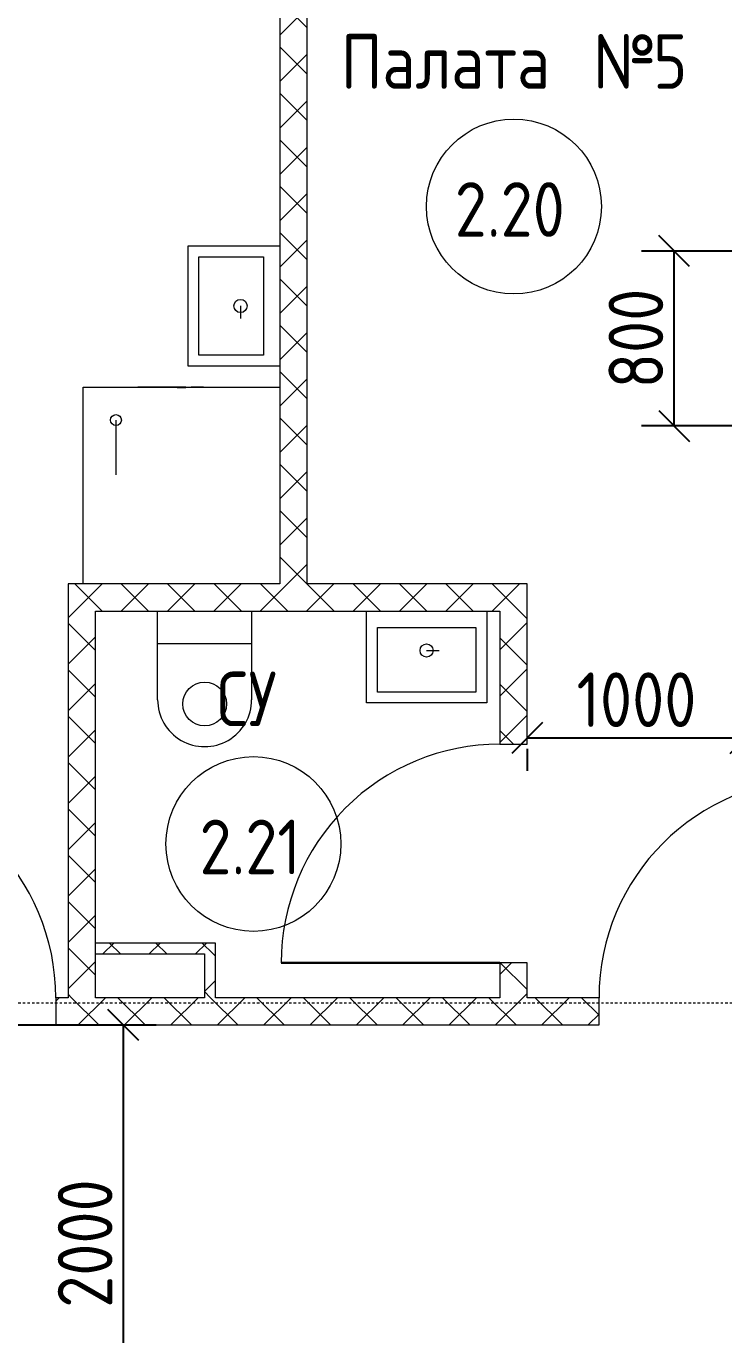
# Model space of a CAD drawing. Header units: millimetres. Extents: x -174154 to -170572, y -111302 to -109817.
# Drawn here: x -170830.1 to -170798.2, y -110551.3 to -110491.4 of the extents above; entities that cross this region are included whole.
import ezdxf

# ---------------------------------------------------------------- set-up
doc = ezdxf.new("R2010")
doc.units = ezdxf.units.MM
doc.linetypes.add('ACAD_ISO02W100', pattern=[15, 12, -3])
doc.linetypes.add('ADSK_Линия сетки', pattern=[21, 12, -3, 3, -3])
doc.layers.get('Defpoints').update_dxf_attribs({"color": 70})
for name, color, linetype, lineweight in [('!Подложка', 252, 'ACAD_ISO02W100', 25), ('Двери', 7, 'Continuous', 18), ('Марки помещений', 7, 'Continuous', 18), ('Оси', 7, 'Continuous', 9), ('Панель', 7, 'Continuous', 18), ('Размеры', 7, 'Continuous', 9), ('Сантехнические приборы', 7, 'Continuous', 18), ('Стены разрез', 7, 'Continuous', 40)]:
    doc.layers.add(name, color=color, linetype=linetype, lineweight=lineweight)
doc.styles.add('GOST Common', font='GOST Common.ttf', dxfattribs={"width": 0.9, "height": 250})
doc.dimstyles.new('ADSK_Проверочный', dxfattribs={"dimscale": 304.8, "dimtxt": 251.428749, "dimasz": 0.463911, "dimexe": 0.492126, "dimexo": 0.492126, "dimgap": 0.164042, "dimtad": 1, "dimdec": 0, "dimdsep": 46, "dimtxsty": 'GOST Common', "dimblk1": 'OBLIQUE', "dimblk2": 'OBLIQUE', "dimsah": 1, "dimcen": 0.09, "dimazin": 0, "dimtfac": 1, "dimtdec": 4, "dimtix": 1, "dimtmove": 0, "dimatfit": 3, "dimfxl": 1, "dimtvp": 1, "dimtolj": 1, "dimtzin": 0, "dimarcsym": 2})
pattern_1 = [(45, (30280, 12305), (-106.066, 106.066), []), (135, (30280, 12305), (-106.066, -106.066), [])]

# ---------------------------------------------------------------- blocks, each defined once
blk = doc.blocks.new('AC_Дверь_Однопольная_ПВХ - 960х2080h В О Л-799633-В_АР_ПЭ_02 Этаж')
at = {"layer": 'Панель', "lineweight": 30}
blk.add_line((500, 62.5), (500, 1062.5), dxfattribs=at)
at = {"layer": 'Панель'}
blk.add_arc((500, 62.5), 1000, 90, 180, dxfattribs=at)
blk = doc.blocks.new('AC_Дверь_Однопольная_ПВХ - 960х2080h В Вл П с доводчиком-799591-В_АР_ПЭ_02 Этаж')
at = {"layer": 'Панель', "lineweight": 30}
blk.add_line((-500, 62.5), (-500, 1062.5), dxfattribs=at)
at = {"layer": 'Панель'}
blk.add_arc((-500, 62.5), 1000, 0, 90, dxfattribs=at)
blk = doc.blocks.new('AC_Дверь_Однопольная_ПВХ - 960х2080h В Вл П с доводчиком-799593-В_АР_ПЭ_02 Этаж')
at = {"layer": 'Панель', "lineweight": 30}
blk.add_line((-500, 62.5), (-500, 1062.5), dxfattribs=at)
at = {"layer": 'Панель'}
blk.add_arc((-500, 62.5), 1000, 0, 90, dxfattribs=at)
blk = doc.blocks.new('ADSK_Унитаз_ГОСТ 30493-96 - С прямым выпуском-123696-В_АР_ПЭ_02 Этаж')
at = {"layer": 'Сантехнические приборы', "lineweight": 9}
for p, q in [((0, 215), (405, 215)), ((150, 215), (150, -215)), ((405, -215), (0, -215))]:
    blk.add_line(p, q, dxfattribs=at)
blk.add_circle((424.5, 0), 100, dxfattribs=at)
blk.add_arc((405, 0), 215, 270, 90, dxfattribs=at)
blk = doc.blocks.new('ADSK_Умывальник со смесителем - Умывальник-246140-В_АР_ПЭ_02 Этаж')
at = {"layer": 'Сантехнические приборы'}
for p, q in [((-275, -420), (-275, 0)), ((275, 0), (275, -420)), ((-225, -370), (-225, -75)), ((-225, -75), (225, -75)), ((225, -75), (225, -370)), ((0, -180), (57, -180)), ((225, -370), (-225, -370)), ((275, -420), (-275, -420))]:
    blk.add_line(p, q, dxfattribs=at)
blk.add_circle((0, -180), 30, dxfattribs=at)
blk = doc.blocks.new('ADSK_Душевой поддон_ГОСТ 23695-2016 - ПДСм 800 _h_315_-267082-В_АР_ПЭ_02 Этаж')
at = {"layer": 'Сантехнические приборы'}
for p, q in [((0, -900), (0, 0)), ((0, 0), (900, 0)), ((250, 0), (450, 0)), ((450, 0), (250, 0)), ((430, 0.5), (430, -0.5)), ((430, 0.5), (470, 0.5)), ((470, 0.5), (430, 0.5)), ((450, 0), (550, 0)), ((450, 0), (650, 0)), ((450, 0), (650, 0)), ((470, -0.5), (470, 0.5)), ((493.7, 0), (606.3, 0)), ((550, 0), (493.7, 0)), ((550, 0), (606.3, 0)), ((900, 0), (900, -900)), ((430, -0.5), (470, -0.5)), ((470, -0.5), (430, -0.5)), ((150, -150), (150, -400)), ((900, -900), (0, -900))]:
    blk.add_line(p, q, dxfattribs=at)
blk.add_circle((150, -150), 25, dxfattribs=at)
blk = doc.blocks.new('ADSK_Марка_Помещение_2_ГОСТ21-501-2011 - Имя и Категория-86712-В_АР_ПЭ_02 Этаж')
at = {"layer": 'Марки помещений'}
blk.add_circle((0, 0), 4, dxfattribs=at)
blk = doc.blocks.new('_Oblique')
at = {"color": 0, "linetype": 'ByBlock', "lineweight": -2}
blk.add_line((-0.5, -0.5), (0.5, 0.5), dxfattribs=at)
blk = doc.blocks.new('*D514')
at = {"layer": 'Defpoints', "color": 0, "transparency": 16777216}
for p in [(7830, 8765), (9729.2, 8765), (7830, 6765)]:
    blk.add_point(p, dxfattribs=at)
at = {"layer": 'Размеры', "color": 0, "lineweight": -2, "transparency": 16777216}
for p, q in [((7980, 8765), (9879.2, 8765)), ((9729.2, 6765), (9729.2, 8765)), ((7980, 6765), (9879.2, 6765))]:
    blk.add_line(p, q, dxfattribs=at)
at = {"layer": 'Размеры', "color": 0, "lineweight": -2, "transparency": 16777216, "xscale": 141.4, "yscale": 141.4, "zscale": 141.4}
for p, rotation in [((9729.2, 8765), 90), ((9729.2, 6765), 270)]:
    blk.add_blockref('_Oblique', p, dxfattribs=dict(at, rotation=rotation))
at = {"layer": 'Размеры', "color": 0, "lineweight": 20, "transparency": 16777216, "insert": (9554.2, 7765), "char_height": 250, "width": 756.843, "attachment_point": 5, "rotation": 90, "style": 'GOST Common'}
blk.add_mtext('\\A1;2000', dxfattribs=at)
blk = doc.blocks.new('*D522')
at = {"layer": 'Defpoints', "color": 0, "transparency": 16777216}
for p in [(12248.8, 12306.1), (13079.9, 12306.1), (13089.9, 11505.8)]:
    blk.add_point(p, dxfattribs=at)
at = {"layer": 'Размеры', "color": 0, "lineweight": -2, "transparency": 16777216}
for p, q in [((12929.9, 12306.1), (12098.8, 12306.1)), ((12248.8, 11505.8), (12248.8, 12306.1)), ((12939.9, 11505.8), (12098.8, 11505.8))]:
    blk.add_line(p, q, dxfattribs=at)
at = {"layer": 'Размеры', "color": 0, "lineweight": -2, "transparency": 16777216, "xscale": 141.4, "yscale": 141.4, "zscale": 141.4}
for p, rotation in [((12248.8, 12306.1), 90), ((12248.8, 11505.8), 270)]:
    blk.add_blockref('_Oblique', p, dxfattribs=dict(at, rotation=rotation))
at = {"layer": 'Размеры', "color": 0, "lineweight": 20, "transparency": 16777216, "insert": (12073.8, 11906), "char_height": 250, "width": 567.632, "attachment_point": 5, "rotation": 90, "style": 'GOST Common'}
blk.add_mtext('\\A1;800', dxfattribs=at)
blk = doc.blocks.new('*D523')
at = {"layer": 'Defpoints', "color": 0, "transparency": 16777216}
for p in [(12576.3, 10688.6), (11576.3, 10178.2), (12576.3, 10078.3)]:
    blk.add_point(p, dxfattribs=at)
at = {"layer": 'Размеры', "color": 0, "lineweight": -2, "transparency": 16777216}
for p, q in [((12576.3, 10538.6), (12576.3, 9928.3)), ((11576.3, 10078.3), (12576.3, 10078.3)), ((11576.3, 10028.2), (11576.3, 9928.3))]:
    blk.add_line(p, q, dxfattribs=at)
at = {"layer": 'Размеры', "color": 0, "lineweight": -2, "transparency": 16777216, "xscale": 141.4, "yscale": 141.4, "zscale": 141.4, "rotation": 180}
blk.add_blockref('_Oblique', (11576.3, 10078.3), dxfattribs=at)
at = {"layer": 'Размеры', "color": 0, "lineweight": -2, "transparency": 16777216, "xscale": 141.4, "yscale": 141.4, "zscale": 141.4}
blk.add_blockref('_Oblique', (12576.3, 10078.3), dxfattribs=at)
at = {"layer": 'Размеры', "color": 0, "lineweight": 20, "transparency": 16777216, "insert": (12076.3, 10253.3), "char_height": 250, "width": 700.591, "attachment_point": 5, "style": 'GOST Common'}
blk.add_mtext('\\A1;1000', dxfattribs=at)
blk = doc.blocks.new('A$C02fe7d8c')
at = {"layer": 'Стены разрез', "lineweight": 20, "true_color": 0x636466}
h = blk.add_hatch(dxfattribs=at)
h.set_pattern_fill('FP_1', color=251, style=0, pattern_type=2)
h.set_pattern_definition(pattern_1)
h.paths.add_polyline_path([(10570, 10783.5), (10570, 14270), (10445, 14270), (10445, 10783.5)])
h = blk.add_hatch(dxfattribs=at)
h.set_pattern_fill('FP_1', color=251, style=0, pattern_type=2)
h.set_pattern_definition(pattern_1)
h.paths.add_polyline_path([(11451.3, 10658.5), (11451.3, 10783.5), (9476, 10783.5), (9476, 10658.5), (9601, 10658.5)])
h = blk.add_hatch(dxfattribs=at)
h.set_pattern_fill('FP_1', color=251, style=0, pattern_type=2)
h.set_pattern_definition(pattern_1)
h.paths.add_polyline_path([(11576.3, 8890), (11576.3, 9050), (11451.3, 9050), (11451.3, 8890)])
h.paths.add_polyline_path([(11451.3, 10050), (11576.3, 10050), (11576.3, 10783.5), (11451.3, 10783.5), (11451.3, 10658.5)])
h = blk.add_hatch(dxfattribs=at)
h.set_pattern_fill('FP_1', color=251, style=0, pattern_type=2)
h.set_pattern_definition(pattern_1)
h.paths.add_polyline_path([(9601, 8890), (9601, 10658.5), (9476, 10658.5), (9476, 8890)])
h = blk.add_hatch(dxfattribs=at)
h.set_pattern_fill('FP_1', color=251, style=0, pattern_type=2)
h.set_pattern_definition(pattern_1)
h.paths.add_polyline_path([(10100, 9090), (10150, 9090), (10150, 9140), (9600, 9140), (9600, 9090)])
h = blk.add_hatch(dxfattribs=at)
h.set_pattern_fill('FP_1', color=251, style=0, pattern_type=2)
h.set_pattern_definition(pattern_1)
h.paths.add_polyline_path([(10150, 8890), (10150, 9090), (10100, 9090), (10100, 8890)])
h = blk.add_hatch(dxfattribs=at)
h.set_pattern_fill('FP_1', color=251, style=0, pattern_type=2)
h.set_pattern_definition(pattern_1)
h.paths.add_polyline_path([(14929.9, 8765), (14929.9, 8890), (12905, 8890), (12905, 8765), (13430, 8765)])
h.paths.add_polyline_path([(11905, 8765), (11905, 8890), (9420, 8890), (9420, 8765)])
h.paths.add_polyline_path([(8420, 8765), (8420, 8890), (5395, 8890), (5395, 8765)])
h.paths.add_polyline_path([(3655, 8765), (4395, 8765), (4395, 8890), (3655, 8890)])
h.paths.add_polyline_path([(2555, 8765), (2655, 8765), (2655, 8890), (2555, 8890)])
at = {"layer": 'Оси', "linetype": 'ADSK_Линия сетки'}
blk.add_line((32780, 8865), (-1856.4, 8865), dxfattribs=at)
at = {"layer": 'Стены разрез', "color": 251, "lineweight": 20, "true_color": 0x636466}
for p, q in [((10445, 14250), (10445, 10783.5)), ((10570, 10783.5), (10570, 14250)), ((10445, 10783.5), (9476, 10783.5)), ((9476, 10783.5), (9476, 8890)), ((11576.3, 10783.5), (10570, 10783.5)), ((11576.3, 10050), (11576.3, 10783.5)), ((9601, 10658.5), (11451.3, 10658.5)), ((9601, 8890), (9601, 10658.5)), ((11451.3, 10658.5), (11451.3, 10050)), ((11451.3, 10050), (11576.3, 10050)), ((10150, 9140), (9600, 9140)), ((9600, 9140), (9600, 9090)), ((10150, 8890), (10150, 9140)), ((9600, 9090), (10100, 9090)), ((10100, 9090), (10100, 8890)), ((11576.3, 9050), (11451.3, 9050)), ((11451.3, 9050), (11451.3, 8890)), ((11576.3, 8890), (11576.3, 9050)), ((9476, 8890), (9420, 8890)), ((9420, 8890), (9420, 8765)), ((10100, 8890), (9601, 8890)), ((11451.3, 8890), (10150, 8890)), ((11905, 8890), (11576.3, 8890)), ((11905, 8765), (11905, 8890)), ((9420, 8765), (11905, 8765))]:
    blk.add_line(p, q, dxfattribs=at)
at = {"layer": 'Двери', "color": 251, "lineweight": 20, "true_color": 0x636466, "rotation": 89.99999999999993}
blk.add_blockref('AC_Дверь_Однопольная_ПВХ - 960х2080h В Вл П с доводчиком-799593-В_АР_ПЭ_02 Этаж', (11513.8, 9550), dxfattribs=at)
at = {"layer": 'Двери', "color": 251, "lineweight": 20, "true_color": 0x636466}
for name, p in [('AC_Дверь_Однопольная_ПВХ - 960х2080h В Вл П с доводчиком-799591-В_АР_ПЭ_02 Этаж', (8920, 8827.5)), ('AC_Дверь_Однопольная_ПВХ - 960х2080h В О Л-799633-В_АР_ПЭ_02 Этаж', (12405, 8827.5))]:
    blk.add_blockref(name, p, dxfattribs=at)
at = {"layer": 'Марки помещений', "color": 251, "lineweight": 20, "true_color": 0x636466, "xscale": 99.99999999999993, "yscale": 99.99999999999993, "zscale": 99.99999999999993}
for p in [(11515.7, 12510), (10324, 9593.2)]:
    blk.add_blockref('ADSK_Марка_Помещение_2_ГОСТ21-501-2011 - Имя и Категория-86712-В_АР_ПЭ_02 Этаж', p, dxfattribs=at)
at = {"layer": 'Сантехнические приборы', "color": 251, "lineweight": 20, "true_color": 0x636466}
for name, p, rotation in [('ADSK_Умывальник со смесителем - Умывальник-246140-В_АР_ПЭ_02 Этаж', (10445, 12055), 270.0000000000002), ('ADSK_Унитаз_ГОСТ 30493-96 - С прямым выпуском-123696-В_АР_ПЭ_02 Этаж', (10101, 10658.5), 270.0000000000001)]:
    blk.add_blockref(name, p, dxfattribs=dict(at, rotation=rotation))
for name, p in [('ADSK_Душевой поддон_ГОСТ 23695-2016 - ПДСм 800 _h_315_-267082-В_АР_ПЭ_02 Этаж', (9545, 11683)), ('ADSK_Умывальник со смесителем - Умывальник-246140-В_АР_ПЭ_02 Этаж', (11116.3, 10658.5))]:
    blk.add_blockref(name, p, dxfattribs=at)
at = {"layer": 'Марки помещений', "color": 251, "lineweight": 20, "true_color": 0x636466, "char_height": 250, "attachment_point": 1, "style": 'GOST Common'}
for s, insert, width in [('Палата', (10724, 13298.6), 1305.949), ('\\fGOST Common|b0|i0|c204|p34|;\\W.9;№', (11878.9, 13298.6), 331.899), ('\\fGOST Common|b0|i0|c204|p34|;\\W.9;5', (12152.7, 13298.6), 194.81), ('2.20', (11245.1, 12621.4), 663.797), ('СУ', (10157.3, 10381.8), 411.266), ('2.21', (10077.2, 9704.6), 606.076)]:
    blk.add_mtext(s, dxfattribs=dict(at, insert=insert, width=width))
at = {"layer": 'Размеры', "color": 251, "lineweight": 20, "true_color": 0x636466}
for base, p1, p2, override, picture, middle in [((12248.8, 12306.1), (13089.9, 11505.8), (13079.9, 12306.1), {"dimpost": '<>', "dimfxl": 800.374868}, '*D522', (12073.8, 11906)), ((9729.2, 8765), (7830, 6765), (7830, 8765), {"dimpost": '<>', "dimfxl": 2000}, '*D514', (9554.2, 7765))]:
    dim = blk.add_linear_dim(base=base, p1=p1, p2=p2, angle=90, dimstyle='ADSK_Проверочный', override=override, dxfattribs=at)
    dim.commit()
    dim.dimension.update_dxf_attribs({"geometry": picture, "text_midpoint": middle})
dim = blk.add_linear_dim(base=(12576.3, 10078.3), p1=(11576.3, 10178.2), p2=(12576.3, 10688.6), dimstyle='ADSK_Проверочный', override={"dimpost": '<>', "dimfxl": 1122.691959}, dxfattribs=at)
dim.commit()
dim.dimension.update_dxf_attribs({"geometry": '*D523', "text_midpoint": (12076.3, 10253.3)})

msp = doc.modelspace()

# ---------------------------------------------------------------- block references
at = {"layer": '!Подложка', "ltscale": 20, "xscale": 0.01, "yscale": 0.01, "zscale": 0.01}
msp.add_blockref('A$C02fe7d8c', (-170922.963, -110624.788), dxfattribs=at)

doc.saveas('drawing.dxf')
